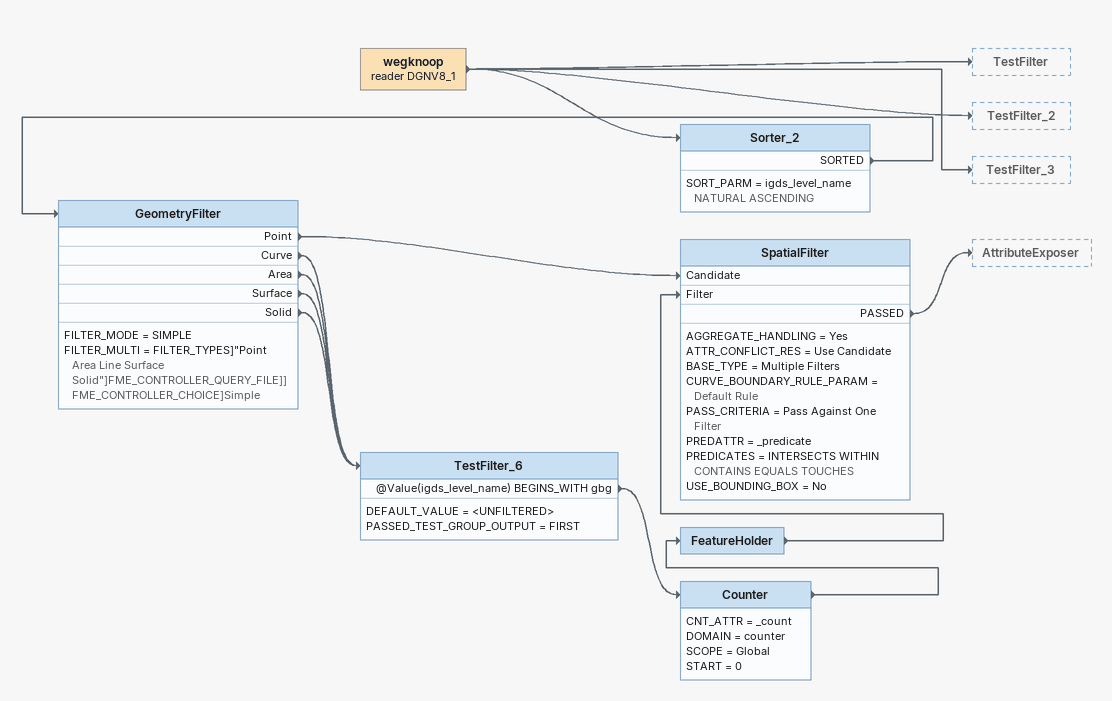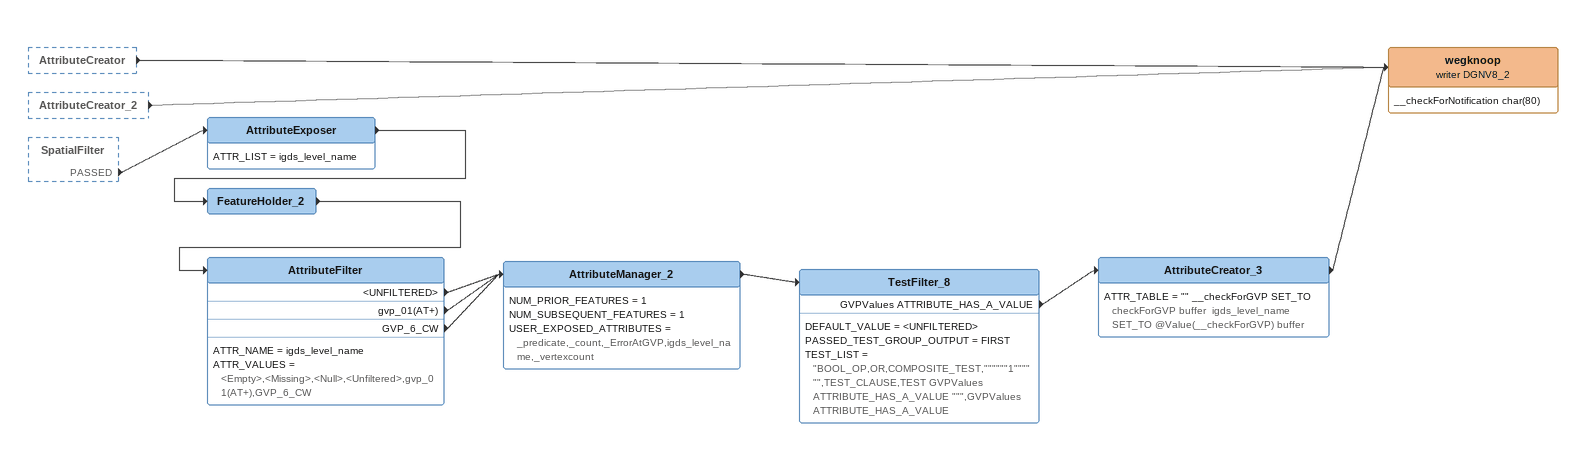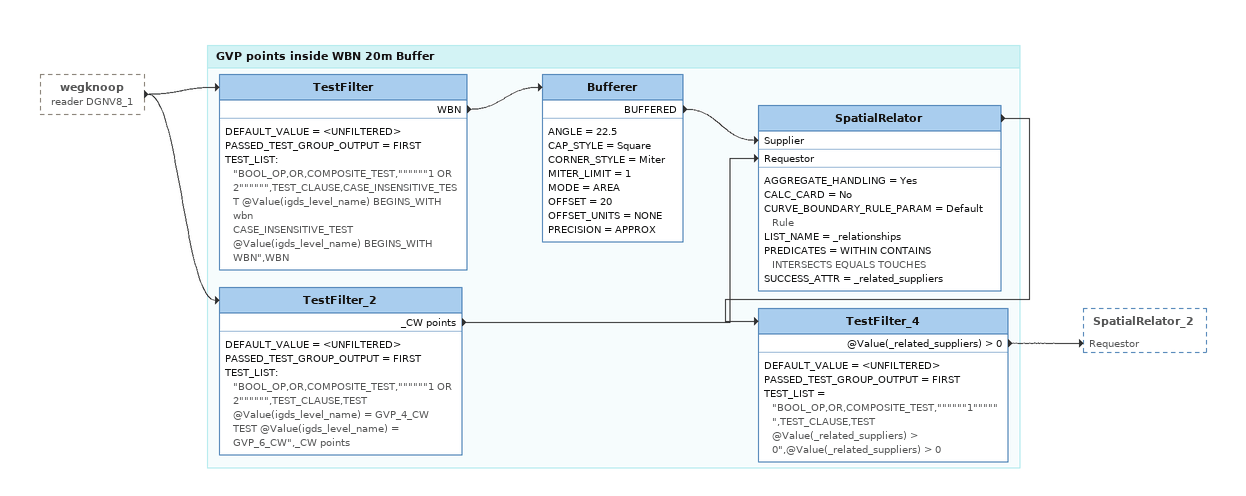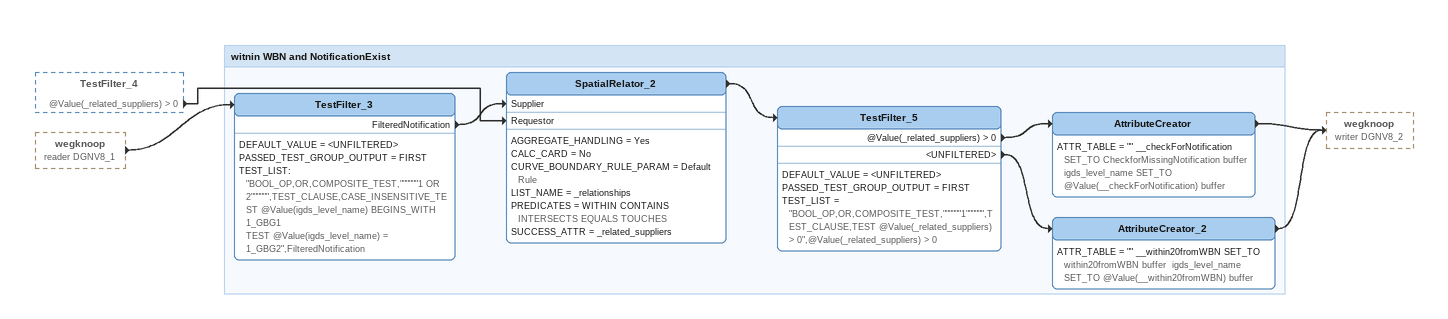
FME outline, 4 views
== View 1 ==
wegknoop (reader DGNV8_1)
    -> TestFilter
    -> TestFilter_2
    -> TestFilter_3
    -> Sorter_2
Sorter_2
    SORT_PARM = igds_level_name NATURAL ASCENDING
    SORTED -> GeometryFilter
GeometryFilter
    FILTER_MODE = SIMPLE
    FILTER_MULTI = FILTER_TYPES]"Point Area Line Surface Solid"]FME_CONTROLLER_QUERY_FILE]]FME_CONTROLLER_CHOICE]Simple
    Point -> SpatialFilter [Candidate]
    Curve -> TestFilter_6
    Area -> TestFilter_6
    Surface -> TestFilter_6
    Solid -> TestFilter_6
TestFilter_6
    DEFAULT_VALUE = <UNFILTERED>
    PASSED_TEST_GROUP_OUTPUT = FIRST
    @Value(igds_level_name) BEGINS_WITH gbg -> Counter
Counter
    CNT_ATTR = _count
    DOMAIN = counter
    SCOPE = Global
    START = 0
    -> FeatureHolder
FeatureHolder
    -> SpatialFilter [Filter]
SpatialFilter
    AGGREGATE_HANDLING = Yes
    ATTR_CONFLICT_RES = Use Candidate
    BASE_TYPE = Multiple Filters
    CURVE_BOUNDARY_RULE_PARAM = Default Rule
    PASS_CRITERIA = Pass Against One Filter
    PREDATTR = _predicate
    PREDICATES = INTERSECTS WITHIN CONTAINS EQUALS TOUCHES
    USE_BOUNDING_BOX = No
    PASSED -> AttributeExposer

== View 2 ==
AttributeCreator [outside]
    -> wegknoop (writer DGNV8_2)
AttributeCreator_2 [outside]
    -> wegknoop (writer DGNV8_2)
SpatialFilter [outside]
    PASSED -> AttributeExposer
AttributeExposer
    ATTR_LIST = igds_level_name
    -> FeatureHolder_2
FeatureHolder_2
    -> AttributeFilter
AttributeFilter
    ATTR_NAME = igds_level_name
    ATTR_VALUES = <Empty>,<Missing>,<Null>,<Unfiltered>,gvp_01(AT+),GVP_6_CW
    <UNFILTERED> -> AttributeManager_2
    gvp_01(AT+) -> AttributeManager_2
    GVP_6_CW -> AttributeManager_2
AttributeManager_2
    NUM_PRIOR_FEATURES = 1
    NUM_SUBSEQUENT_FEATURES = 1
    USER_EXPOSED_ATTRIBUTES = _predicate,_count,_ErrorAtGVP,igds_level_name,_vertexcount
    -> TestFilter_8
TestFilter_8
    DEFAULT_VALUE = <UNFILTERED>
    PASSED_TEST_GROUP_OUTPUT = FIRST
    TEST_LIST = "BOOL_OP,OR,COMPOSITE_TEST,""""""1"""""",TEST_CLAUSE,TEST GVPValues ATTRIBUTE_HAS_A_VALUE """,GVPValues ATTRIBUTE_HAS_A_VALUE
    GVPValues ATTRIBUTE_HAS_A_VALUE -> AttributeCreator_3
AttributeCreator_3
    ATTR_TABLE = "" __checkForGVP SET_TO checkForGVP buffer  igds_level_name SET_TO @Value(__checkForGVP) buffer
    -> wegknoop (writer DGNV8_2)
wegknoop (writer DGNV8_2)
    attributes: __checkForNotification char(80)

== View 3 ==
wegknoop (reader DGNV8_1) [outside]
    -> TestFilter
    -> TestFilter_2

Bookmark: GVP points inside WBN 20m Buffer
TestFilter
    DEFAULT_VALUE = <UNFILTERED>
    PASSED_TEST_GROUP_OUTPUT = FIRST
    TEST_LIST:
      "BOOL_OP,OR,COMPOSITE_TEST,""""""1 OR 2"""""",TEST_CLAUSE,CASE_INSENSITIVE_TEST @Value(igds_level_name) BEGINS_WITH wbn
      CASE_INSENSITIVE_TEST @Value(igds_level_name) BEGINS_WITH WBN",WBN
    WBN -> Bufferer
Bufferer
    ANGLE = 22.5
    CAP_STYLE = Square
    CORNER_STYLE = Miter
    MITER_LIMIT = 1
    MODE = AREA
    OFFSET = 20
    OFFSET_UNITS = NONE
    PRECISION = APPROX
    BUFFERED -> SpatialRelator [Supplier]
TestFilter_2
    DEFAULT_VALUE = <UNFILTERED>
    PASSED_TEST_GROUP_OUTPUT = FIRST
    TEST_LIST:
      "BOOL_OP,OR,COMPOSITE_TEST,""""""1 OR 2"""""",TEST_CLAUSE,TEST @Value(igds_level_name) = GVP_4_CW
      TEST @Value(igds_level_name) = GVP_6_CW",_CW points
    _CW points -> SpatialRelator [Requestor]
SpatialRelator
    AGGREGATE_HANDLING = Yes
    CALC_CARD = No
    CURVE_BOUNDARY_RULE_PARAM = Default Rule
    LIST_NAME = _relationships
    PREDICATES = WITHIN CONTAINS INTERSECTS EQUALS TOUCHES
    SUCCESS_ATTR = _related_suppliers
    -> TestFilter_4
TestFilter_4
    DEFAULT_VALUE = <UNFILTERED>
    PASSED_TEST_GROUP_OUTPUT = FIRST
    TEST_LIST = "BOOL_OP,OR,COMPOSITE_TEST,""""""1"""""",TEST_CLAUSE,TEST @Value(_related_suppliers) > 0",@Value(_related_suppliers) > 0
    @Value(_related_suppliers) > 0 -> SpatialRelator_2 [Requestor]

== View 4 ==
TestFilter_4 [outside]
    @Value(_related_suppliers) > 0 -> SpatialRelator_2 [Requestor]
wegknoop (reader DGNV8_1) [outside]
    -> TestFilter_3

Bookmark: witnin WBN and NotificationExist
TestFilter_3
    DEFAULT_VALUE = <UNFILTERED>
    PASSED_TEST_GROUP_OUTPUT = FIRST
    TEST_LIST:
      "BOOL_OP,OR,COMPOSITE_TEST,""""""1 OR 2"""""",TEST_CLAUSE,CASE_INSENSITIVE_TEST @Value(igds_level_name) BEGINS_WITH 1_GBG1
      TEST @Value(igds_level_name) = 1_GBG2",FilteredNotification
    FilteredNotification -> SpatialRelator_2 [Supplier]
SpatialRelator_2
    AGGREGATE_HANDLING = Yes
    CALC_CARD = No
    CURVE_BOUNDARY_RULE_PARAM = Default Rule
    LIST_NAME = _relationships
    PREDICATES = WITHIN CONTAINS INTERSECTS EQUALS TOUCHES
    SUCCESS_ATTR = _related_suppliers
    -> TestFilter_5
TestFilter_5
    DEFAULT_VALUE = <UNFILTERED>
    PASSED_TEST_GROUP_OUTPUT = FIRST
    TEST_LIST = "BOOL_OP,OR,COMPOSITE_TEST,""""""1"""""",TEST_CLAUSE,TEST @Value(_related_suppliers) > 0",@Value(_related_suppliers) > 0
    @Value(_related_suppliers) > 0 -> AttributeCreator
    <UNFILTERED> -> AttributeCreator_2
AttributeCreator
    ATTR_TABLE = "" __checkForNotification SET_TO CheckforMissingNotification buffer  igds_level_name SET_TO @Value(__checkForNotification) buffer
    -> wegknoop (writer DGNV8_2)
AttributeCreator_2
    ATTR_TABLE = "" __within20fromWBN SET_TO within20fromWBN buffer  igds_level_name SET_TO @Value(__within20fromWBN) buffer
    -> wegknoop (writer DGNV8_2)
